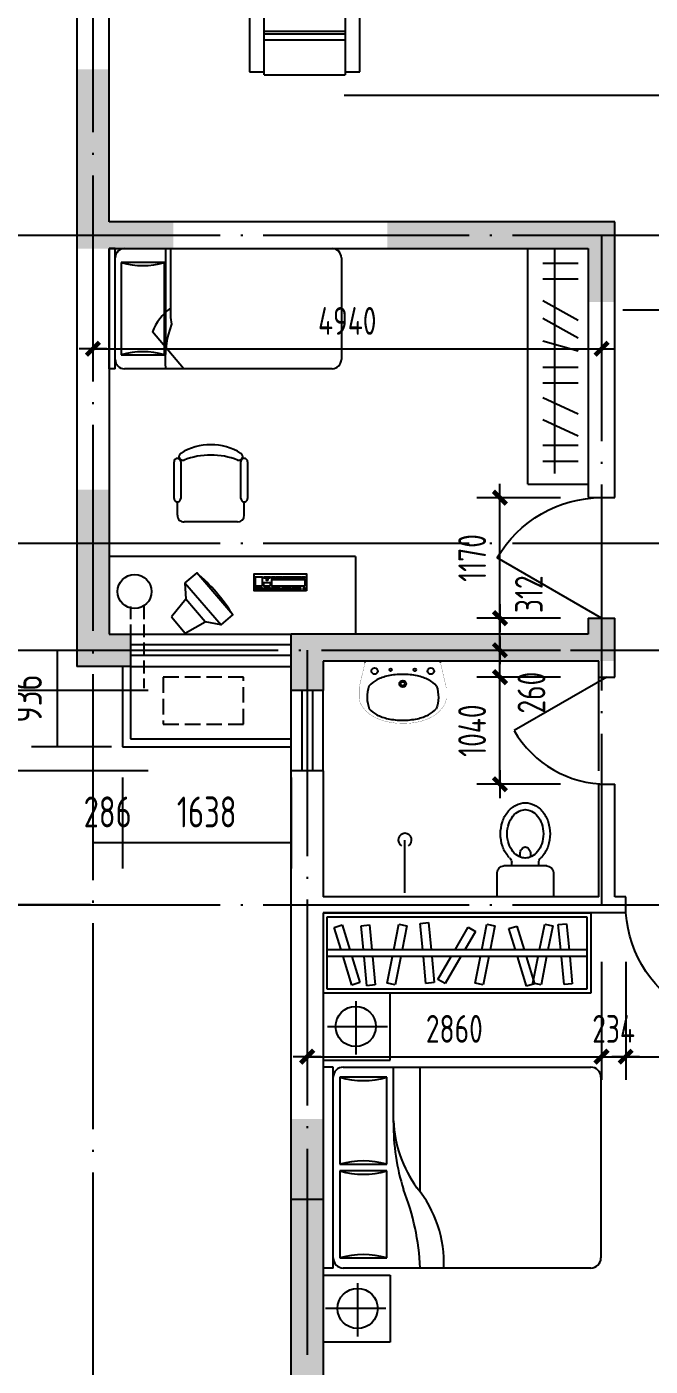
# Model space of a CAD drawing. Extents: x -726032 to 135930, y -151624 to 587044.
# Drawn here: x -712407 to -706352, y 496272 to 509276 of the extents above; entities that cross this region are included whole.
import ezdxf
from ezdxf.enums import TextEntityAlignment as Align

# ---------------------------------------------------------------- set-up
doc = ezdxf.new("R2010")
doc.units = 0
doc.header["$LTSCALE"] = 1000
doc.header["$MEASUREMENT"] = 0
doc.linetypes.add('DASH', pattern=[0.35, 0.25, -0.1])
doc.linetypes.add('DOTE', pattern=[2.42, 2, -0.2, 0.02, -0.2])
doc.layers.get('0').update_dxf_attribs({"linetype": 'CONTINUOUS'})
doc.layers.get('DEFPOINTS').update_dxf_attribs({"color": 1, "linetype": 'CONTINUOUS'})
for name, color, linetype in [('AXIS', 245, 'CONTINUOUS'), ('COLUMN', 170, 'CONTINUOUS'), ('DOTE', 8, 'DOTE'), ('GROUND', 45, 'CONTINUOUS'), ('LVTRY', 6, 'CONTINUOUS'), ('PUB_DIM', 245, 'CONTINUOUS'), ('ROOF', 4, 'CONTINUOUS'), ('WALL', 255, 'CONTINUOUS'), ('WINDOW', 155, 'CONTINUOUS'), ('WINDOW_TEXT', 7, 'CONTINUOUS'), ('家具', 252, 'CONTINUOUS'), ('引线', 213, 'CONTINUOUS'), ('空调', 245, 'CONTINUOUS')]:
    doc.layers.add(name, color=color, linetype=linetype)
doc.styles.add('DIM_FONT', font='isocp.shx', dxfattribs={"width": 0.8})
doc.styles.add('SIMPLEX', font='SIMPLEX.SHX')
doc.dimstyles.new('AXIS', dxfattribs={"dimtxt": 300, "dimasz": 1, "dimexe": 250, "dimexo": 300, "dimgap": 150, "dimtad": 1, "dimdec": 0, "dimzin": 0, "dimdsep": 46, "dimtxsty": 'DIM_FONT', "dimcen": 0.09, "dimse1": 1, "dimse2": 1, "dimclrt": 142, "dimadec": 0, "dimazin": 0, "dimtfac": 1, "dimtdec": 0, "dimtix": 1, "dimtmove": 2, "dimatfit": 3, "dimfxl": 1, "dimtolj": 1, "dimtzin": 0, "dimarcsym": 0})
doc.dimstyles.new('DIMA', dxfattribs={"dimtxt": 300, "dimasz": 1, "dimexe": 250, "dimexo": 300, "dimgap": 150, "dimtad": 1, "dimdec": 0, "dimzin": 0, "dimdsep": 46, "dimtxsty": 'DIM_FONT', "dimcen": 0.09, "dimse1": 1, "dimclrt": 142, "dimadec": 0, "dimazin": 0, "dimtfac": 1, "dimtdec": 0, "dimtix": 1, "dimtmove": 2, "dimatfit": 3, "dimfxl": 1, "dimtolj": 1, "dimtzin": 0, "dimarcsym": 0})
doc.dimstyles.new('DIMN', dxfattribs={"dimtxt": 300, "dimasz": 1, "dimexe": 250, "dimexo": 300, "dimgap": 150, "dimtad": 1, "dimdec": 0, "dimzin": 0, "dimdsep": 46, "dimtxsty": 'DIM_FONT', "dimcen": 0.09, "dimclrt": 142, "dimadec": 0, "dimazin": 0, "dimtfac": 1, "dimtdec": 0, "dimtix": 1, "dimtmove": 2, "dimatfit": 3, "dimfxl": 1, "dimtolj": 1, "dimtzin": 0, "dimarcsym": 0})

# ---------------------------------------------------------------- blocks, each defined once
blk = doc.blocks.new('_DIMX')
blk.add_line((-150, 0), (150, 0))
at = {"const_width": 50}
blk.add_lwpolyline([(-70, -70), (70, 70)], dxfattribs=at)
blk = doc.blocks.new('*D2208')
at = {"layer": 'DEFPOINTS', "color": 0, "transparency": 16777216}
for p in [(-706824, 500469), (-706590, 500469), (-706590, 499277)]:
    blk.add_point(p, dxfattribs=at)
at = {"layer": 'PUB_DIM', "color": 0, "lineweight": -2, "transparency": 16777216}
for p, q in [((-706590, 500199), (-706590, 499052)), ((-706825, 499277), (-706826, 499277)), ((-706824, 499277), (-706590, 499277)), ((-706589, 499277), (-706588, 499277))]:
    blk.add_line(p, q, dxfattribs=at)
at = {"layer": 'PUB_DIM', "color": 0, "lineweight": -2, "transparency": 16777216, "xscale": 0.9, "yscale": 0.9, "zscale": 0.9}
blk.add_blockref('_DIMX', (-706824, 499277), dxfattribs=at)
at = {"layer": 'PUB_DIM', "color": 0, "lineweight": -2, "transparency": 16777216, "xscale": 0.9, "yscale": 0.9, "zscale": 0.9, "rotation": 180}
blk.add_blockref('_DIMX', (-706590, 499277), dxfattribs=at)
at = {"layer": 'PUB_DIM', "color": 142, "transparency": 16777216, "insert": (-706707, 499547), "char_height": 270, "attachment_point": 5, "style": 'DIM_FONT'}
blk.add_mtext('\\A1;234', dxfattribs=at)
blk = doc.blocks.new('*D2209')
at = {"layer": 'DEFPOINTS', "color": 0, "transparency": 16777216}
for p in [(-709684, 500469), (-706824, 500469), (-706824, 499277)]:
    blk.add_point(p, dxfattribs=at)
at = {"layer": 'PUB_DIM', "color": 0, "lineweight": -2, "transparency": 16777216}
for p, q in [((-706824, 500199), (-706824, 499052)), ((-709683, 499277), (-706825, 499277))]:
    blk.add_line(p, q, dxfattribs=at)
at = {"layer": 'PUB_DIM', "color": 0, "lineweight": -2, "transparency": 16777216, "xscale": 0.9, "yscale": 0.9, "zscale": 0.9, "rotation": 180}
blk.add_blockref('_DIMX', (-709684, 499277), dxfattribs=at)
at = {"layer": 'PUB_DIM', "color": 0, "lineweight": -2, "transparency": 16777216, "xscale": 0.9, "yscale": 0.9, "zscale": 0.9}
blk.add_blockref('_DIMX', (-706824, 499277), dxfattribs=at)
at = {"layer": 'PUB_DIM', "color": 142, "transparency": 16777216, "insert": (-708254, 499547), "char_height": 270, "attachment_point": 5, "style": 'DIM_FONT'}
blk.add_mtext('\\A1;2860', dxfattribs=at)
blk = doc.blocks.new('*D2211')
at = {"layer": 'DEFPOINTS', "color": 0, "transparency": 16777216}
for p in [(-706590, 500469), (-705420, 500469), (-705420, 499277)]:
    blk.add_point(p, dxfattribs=at)
at = {"layer": 'PUB_DIM', "color": 0, "lineweight": -2, "transparency": 16777216}
for p, q in [((-705420, 500199), (-705420, 499052)), ((-706589, 499277), (-705421, 499277))]:
    blk.add_line(p, q, dxfattribs=at)
at = {"layer": 'PUB_DIM', "color": 0, "lineweight": -2, "transparency": 16777216, "xscale": 0.9, "yscale": 0.9, "zscale": 0.9, "rotation": 180}
blk.add_blockref('_DIMX', (-706590, 499277), dxfattribs=at)
at = {"layer": 'PUB_DIM', "color": 0, "lineweight": -2, "transparency": 16777216, "xscale": 0.9, "yscale": 0.9, "zscale": 0.9}
blk.add_blockref('_DIMX', (-705420, 499277), dxfattribs=at)
at = {"layer": 'PUB_DIM', "color": 142, "transparency": 16777216, "insert": (-706005, 499547), "char_height": 270, "attachment_point": 5, "style": 'DIM_FONT'}
blk.add_mtext('\\A1;1170', dxfattribs=at)
blk = doc.blocks.new('*D3298')
at = {"layer": 'AXIS', "color": 0, "lineweight": -2, "transparency": 16777216}
blk.add_line((-713918, 503221), (-713918, 500753), dxfattribs=at)
at = {"layer": 'AXIS', "color": 0, "transparency": 16777216}
for points in [[(-713918, 503221), (-713918, 503221), (-713918, 503222)], [(-713918, 500753), (-713918, 500753), (-713918, 500752)]]:
    blk.add_solid(points, dxfattribs=at)
at = {"layer": 'DEFPOINTS', "color": 0, "transparency": 16777216}
for p in [(-711966, 503222), (-713918, 500752), (-712529, 500752)]:
    blk.add_point(p, dxfattribs=at)
at = {"layer": 'AXIS', "color": 142, "transparency": 16777216, "insert": (-714218, 501987), "char_height": 300, "attachment_point": 5, "rotation": 90, "style": 'DIM_FONT'}
blk.add_mtext('\\A1;2470', dxfattribs=at)
blk = doc.blocks.new('M_E11')
for p, q in [((-280, -10), (-280, 0)), ((280, 0), (280, -10)), ((-251, -189), (-251, -186)), ((-248, -183), (-250, -185))]:
    blk.add_line(p, q)
at = {"const_width": 1.5}
for points in [[(-280, 0), (280, 0)], [(-326, -200), (-280, -5)], [(326, -204), (280, -5)]]:
    blk.add_lwpolyline(points, dxfattribs=at)
for points in [[(253, -188, 0.098208), (193, -141, 0.066287), (110, -111, 0.052428), (0, -100, 0.052428), (-110, -111, 0.066287), (-193, -141, 0.093876), (-251, -186, 0.171377)], [(-250, -358, 0.091341), (-193, -401, 0.066287), (-110, -431, 0.052428), (0, -442, 0.052428), (110, -431, 0.066287), (193, -401, 0.091756), (250, -358, 0.171377)]]:
    blk.add_lwpolyline(points, format="xyb")
for points in [[(-326, -200, 0.008223), (-326, -204, 0.149285)], [(-326, -266, 0.149285), (-304, -337, 0.107079), (-231, -408, 0.075625), (-131, -450, 0.062436), (-1, -467, 0.062436), (130, -452, 0.075625), (230, -410, 0.107079), (304, -339, 0.149285), (326, -268, 0.005205), (326, -266, 0.086596)]]:
    blk.add_lwpolyline(points, format="xyb", dxfattribs=at)
at = {"flags": 128}
for points in [[(-253, -188, 0.172546), (-250, -358, 0.726395)], [(253, -188, -0.172546), (250, -358, -0.726395)]]:
    blk.add_lwpolyline(points, format="xyb", dxfattribs=at)
at = {"const_width": 1.5, "flags": 128}
for points in [[(-326, -204), (-326, -268)], [(326, -204), (326, -268)]]:
    blk.add_lwpolyline(points, dxfattribs=at)
for centre, radius in [((-210, -75), 24), ((-210, -75), 24), ((-210, -75), 24), ((-90, -65), 10), ((90, -65), 10), ((210, -75), 24), ((0, -170), 25), ((0, -170), 15)]:
    blk.add_circle(centre, radius)
blk.add_arc((-250, -186), 1, 131.3224, 180)
at = {"width": 0.8, "flags": 9}
for tag in ['XSIZE', 'YSIZE']:
    blk.add_attdef(tag, (0, 0), '', height=0.5, dxfattribs=at)
blk = doc.blocks.new('_LV10')
blk.add_line((0, -37), (0, -432))
blk.add_arc((0, -432), 50, 121.0332, 58.9668)
blk = doc.blocks.new('_LV5')
for p, q in [((210, 0), (-210, 0)), ((-210, 0), (-210, -180)), ((210, -180), (210, 0)), ((160, -230), (-160, -230)), ((-101, -230), (-101, -254)), ((101, -230), (101, -254))]:
    blk.add_line(p, q)
blk.add_lwpolyline([(-135, -469, 0.080312), (-123, -544, 0.089014), (-92, -602, 0.104918), (-46, -639, 0.119812), (0, -650, 0.119812), (46, -639, 0.104918), (92, -602, 0.089014), (123, -544, 0.080312), (135, -469, 0.080312), (123, -395, 0.089014), (92, -337, 0.104918), (46, -300, 0.119812), (0, -288, 0.119812), (-46, -300, 0.104918), (-92, -337, 0.089014), (-123, -395, 0.080312)], format="xyb", close=True)
for points in [[(-39, -318, 0.073567), (-36, -339, 0.084454), (-27, -356, 0.10642), (-14, -368, 0.129709), (0, -372, 0.129709), (14, -368, 0.10642), (27, -356, 0.084454), (36, -339, 0.073567), (39, -318, 0.073567), (36, -298, 0.014016), (35, -295, 0.10642)], [(-35, -295, 0.013578), (-36, -298, 0.073567), (-39, -318, 0.073567)]]:
    blk.add_lwpolyline(points, format="xyb")
for centre, radius, start, end in [((-160, -180), 50, 180, 270), ((160, -180), 50, 270, 0), ((20, -427), 194, 134.8144, 141.2863), ((-151, -254), 50, 314.8144, 0), ((151, -254), 50, 180, 225.2555), ((-20, -427), 194, 38.7137, 45.2555), ((102, -469), 287, 161.6333, 180), ((52, -453), 235, 141.2863, 161.6333), ((-52, -453), 235, 18.3667, 38.7137), ((-102, -469), 287, 0, 18.3667), ((102, -469), 287, 180, 198.3667), ((-102, -469), 287, 341.6333, 0), ((52, -486), 235, 198.3667, 218.7137), ((-52, -486), 235, 321.2863, 341.6333), ((20, -512), 194, 218.7137, 242.6714), ((0, -551), 150, 242.6714, 270), ((0, -551), 150, 270, 297.3286), ((-20, -512), 194, 297.3286, 321.2863)]:
    blk.add_arc(centre, radius, start, end)
blk = doc.blocks.new('_DBLK')
blk.add_line((-0.5, 0), (0, -0.866))
blk.add_arc((-0.5, 0), 1, 300, 0)
at = {"layer": 'WINDOW_TEXT', "style": 'SIMPLEX', "flags": 9}
blk.add_attdef('A', text='', height=1, dxfattribs=at).set_placement((0, 1.5), align=Align.MIDDLE)
blk = doc.blocks.new('*D2228')
at = {"layer": 'DEFPOINTS', "color": 0, "transparency": 16777216}
for p in [(-707811, 503222), (-706954, 503222), (-706954, 502962)]:
    blk.add_point(p, dxfattribs=at)
at = {"layer": 'PUB_DIM', "color": 0, "lineweight": -2, "transparency": 16777216}
for p, q in [((-707224, 503222), (-708036, 503222)), ((-707811, 503223), (-707811, 503224)), ((-707811, 502962), (-707811, 503222)), ((-707811, 502962), (-707811, 502961))]:
    blk.add_line(p, q, dxfattribs=at)
at = {"layer": 'PUB_DIM', "color": 0, "lineweight": -2, "transparency": 16777216, "xscale": 0.9, "yscale": 0.9, "zscale": 0.9}
for p, rotation in [((-707811, 503222), 270), ((-707811, 502962), 90)]:
    blk.add_blockref('_DIMX', p, dxfattribs=dict(at, rotation=rotation))
at = {"layer": 'PUB_DIM', "color": 142, "transparency": 16777216, "insert": (-707505, 502811), "char_height": 270, "attachment_point": 5, "rotation": 90, "style": 'DIM_FONT'}
blk.add_mtext('\\A1;260', dxfattribs=at)
blk = doc.blocks.new('*D2229')
at = {"layer": 'DEFPOINTS', "color": 0, "transparency": 16777216}
for p in [(-707811, 503534), (-706954, 503534), (-706954, 503222)]:
    blk.add_point(p, dxfattribs=at)
at = {"layer": 'PUB_DIM', "color": 0, "lineweight": -2, "transparency": 16777216}
for p, q in [((-707224, 503534), (-708036, 503534)), ((-707811, 503223), (-707811, 503534))]:
    blk.add_line(p, q, dxfattribs=at)
at = {"layer": 'PUB_DIM', "color": 0, "lineweight": -2, "transparency": 16777216, "xscale": 0.9, "yscale": 0.9, "zscale": 0.9}
for p, rotation in [((-707811, 503534), 90), ((-707811, 503222), 270)]:
    blk.add_blockref('_DIMX', p, dxfattribs=dict(at, rotation=rotation))
at = {"layer": 'PUB_DIM', "color": 142, "transparency": 16777216, "insert": (-707530, 503767), "char_height": 270, "attachment_point": 5, "rotation": 90, "style": 'DIM_FONT'}
blk.add_mtext('\\A1;312', dxfattribs=at)
blk = doc.blocks.new('*D2230')
at = {"layer": 'DEFPOINTS', "color": 0, "transparency": 16777216}
for p in [(-707811, 504704), (-706954, 504704), (-706954, 503534)]:
    blk.add_point(p, dxfattribs=at)
at = {"layer": 'PUB_DIM', "color": 0, "lineweight": -2, "transparency": 16777216}
for p, q in [((-707224, 504704), (-708036, 504704)), ((-707811, 503535), (-707811, 504704))]:
    blk.add_line(p, q, dxfattribs=at)
at = {"layer": 'PUB_DIM', "color": 0, "lineweight": -2, "transparency": 16777216, "xscale": 0.9, "yscale": 0.9, "zscale": 0.9}
for p, rotation in [((-707811, 504704), 90), ((-707811, 503534), 270)]:
    blk.add_blockref('_DIMX', p, dxfattribs=dict(at, rotation=rotation))
at = {"layer": 'PUB_DIM', "color": 142, "transparency": 16777216, "insert": (-708081, 504119), "char_height": 270, "attachment_point": 5, "rotation": 90, "style": 'DIM_FONT'}
blk.add_mtext('\\A1;1170', dxfattribs=at)
blk = doc.blocks.new('*D965')
at = {"layer": 'DEFPOINTS', "color": 0, "transparency": 16777216}
for p in [(-707811, 502962), (-706954, 502962), (-706954, 501922)]:
    blk.add_point(p, dxfattribs=at)
at = {"layer": 'PUB_DIM', "color": 0, "lineweight": -2, "transparency": 16777216}
for p, q in [((-707224, 502962), (-708036, 502962)), ((-707811, 501923), (-707811, 502962)), ((-707224, 501922), (-708036, 501922))]:
    blk.add_line(p, q, dxfattribs=at)
at = {"layer": 'PUB_DIM', "color": 0, "lineweight": -2, "transparency": 16777216, "xscale": 0.9, "yscale": 0.9, "zscale": 0.9}
for p, rotation in [((-707811, 502962), 90), ((-707811, 501922), 270)]:
    blk.add_blockref('_DIMX', p, dxfattribs=dict(at, rotation=rotation))
at = {"layer": 'PUB_DIM', "color": 142, "transparency": 16777216, "insert": (-708081, 502442), "char_height": 270, "attachment_point": 5, "rotation": 90, "style": 'DIM_FONT'}
blk.add_mtext('\\A1;1040', dxfattribs=at)
blk = doc.blocks.new('M_C32CXI')
for p, q in [((-188, 275), (87, 275)), ((87, 225), (-188, 225)), ((212, 250), (112, 250)), ((262, 200), (262, -200)), ((-188, -225), (87, -225)), ((87, -275), (-188, -275)), ((212, -250), (112, -250))]:
    blk.add_line(p, q)
for centre, radius, start, end in [((111, 0), 426, 148.1092, 211.8908), ((-227, 210), 28.1, 338.7607, 148.1092), ((-188, 250), 25, 90, 270), ((87, 250), 25, 270, 90), ((212, 200), 50, 0, 90), ((314, 0), 552, 158.7607, 201.2393), ((-227, -210), 28.1, 211.8908, 21.2393), ((212, -200), 50, 270, 0), ((-188, -250), 25, 90, 270), ((87, -250), 25, 270, 90)]:
    blk.add_arc(centre, radius, start, end)
at = {"width": 0.8, "flags": 9}
for tag in ['XSIZE', 'YSIZE']:
    blk.add_attdef(tag, (0, 0), '', height=0.5, dxfattribs=at)
blk = doc.blocks.new('_WBLK')
for p, q in [((-0.5, 0.5), (0.5, 0.5)), ((0.5, 0.1667), (-0.5, 0.1667)), ((0.5, -0.1667), (-0.5, -0.1667)), ((-0.5, -0.5), (0.5, -0.5))]:
    blk.add_line(p, q)
at = {"layer": 'WINDOW_TEXT', "style": 'SIMPLEX', "flags": 9}
blk.add_attdef('A', text='', height=1, dxfattribs=at).set_placement((0, 1.5), align=Align.MIDDLE)
blk = doc.blocks.new('*D967')
at = {"layer": 'DEFPOINTS', "color": 0, "transparency": 16777216}
for p in [(-711285, 503222), (-712110, 502286), (-711285, 502286)]:
    blk.add_point(p, dxfattribs=at)
at = {"layer": 'PUB_DIM', "color": 0, "lineweight": -2, "transparency": 16777216}
for p, q in [((-711585, 503222), (-712360, 503222)), ((-712110, 503221), (-712110, 502287)), ((-711585, 502286), (-712360, 502286))]:
    blk.add_line(p, q, dxfattribs=at)
at = {"layer": 'PUB_DIM', "color": 0, "transparency": 16777216}
for points in [[(-712110, 503221), (-712110, 503221), (-712110, 503222)], [(-712110, 502287), (-712110, 502287), (-712110, 502286)]]:
    blk.add_solid(points, dxfattribs=at)
at = {"layer": 'PUB_DIM', "color": 142, "transparency": 16777216, "insert": (-712410, 502754), "char_height": 300, "attachment_point": 5, "rotation": 90, "style": 'DIM_FONT'}
blk.add_mtext('\\A1;936', dxfattribs=at)
blk = doc.blocks.new('*D968')
at = {"layer": 'DEFPOINTS', "color": 0, "transparency": 16777216}
for p in [(-711764, 502286), (-711478, 502286), (-711764, 501353)]:
    blk.add_point(p, dxfattribs=at)
at = {"layer": 'PUB_DIM', "color": 0, "lineweight": -2, "transparency": 16777216}
for p, q in [((-711764, 501986), (-711764, 501103)), ((-711478, 501986), (-711478, 501103)), ((-711765, 501353), (-711766, 501353)), ((-711478, 501353), (-711764, 501353)), ((-711477, 501353), (-711476, 501353))]:
    blk.add_line(p, q, dxfattribs=at)
at = {"layer": 'PUB_DIM', "color": 0, "transparency": 16777216}
for points in [[(-711765, 501353), (-711765, 501353), (-711764, 501353)], [(-711477, 501353), (-711477, 501353), (-711478, 501353)]]:
    blk.add_solid(points, dxfattribs=at)
at = {"layer": 'PUB_DIM', "color": 142, "transparency": 16777216, "insert": (-711621, 501653), "char_height": 300, "attachment_point": 5, "style": 'DIM_FONT'}
blk.add_mtext('\\A1;286', dxfattribs=at)
blk = doc.blocks.new('*D969')
at = {"layer": 'DEFPOINTS', "color": 0, "transparency": 16777216}
for p in [(-711478, 502286), (-709840, 502286), (-711478, 501353)]:
    blk.add_point(p, dxfattribs=at)
at = {"layer": 'PUB_DIM', "color": 0, "lineweight": -2, "transparency": 16777216}
for p, q in [((-711478, 501986), (-711478, 501103)), ((-709840, 501986), (-709840, 501103)), ((-709841, 501353), (-711477, 501353))]:
    blk.add_line(p, q, dxfattribs=at)
at = {"layer": 'PUB_DIM', "color": 0, "transparency": 16777216}
for points in [[(-711477, 501353), (-711477, 501353), (-711478, 501353)], [(-709841, 501353), (-709841, 501353), (-709840, 501353)]]:
    blk.add_solid(points, dxfattribs=at)
at = {"layer": 'PUB_DIM', "color": 142, "transparency": 16777216, "insert": (-710659, 501653), "char_height": 300, "attachment_point": 5, "style": 'DIM_FONT'}
blk.add_mtext('\\A1;1638', dxfattribs=at)
blk = doc.blocks.new('*D2231')
at = {"layer": 'DEFPOINTS', "color": 0, "transparency": 16777216}
for p in [(-711764, 507413), (-706824, 507413), (-706824, 506150)]:
    blk.add_point(p, dxfattribs=at)
at = {"layer": 'PUB_DIM', "color": 0, "lineweight": -2, "transparency": 16777216}
for p, q in [((-706824, 507143), (-706824, 505925)), ((-711763, 506150), (-706825, 506150))]:
    blk.add_line(p, q, dxfattribs=at)
at = {"layer": 'PUB_DIM', "color": 0, "lineweight": -2, "transparency": 16777216, "xscale": 0.9, "yscale": 0.9, "zscale": 0.9, "rotation": 180}
blk.add_blockref('_DIMX', (-711764, 506150), dxfattribs=at)
at = {"layer": 'PUB_DIM', "color": 0, "lineweight": -2, "transparency": 16777216, "xscale": 0.9, "yscale": 0.9, "zscale": 0.9}
blk.add_blockref('_DIMX', (-706824, 506150), dxfattribs=at)
at = {"layer": 'PUB_DIM', "color": 142, "transparency": 16777216, "insert": (-709294, 506420), "char_height": 270, "attachment_point": 5, "style": 'DIM_FONT'}
blk.add_mtext('\\A1;4940', dxfattribs=at)
blk = doc.blocks.new('A$C3D9F154E')
at = {"layer": '家具', "linetype": 'ByBlock'}
for p, q in [((1000, 3110), (1108, 3110)), ((1000, 2634), (1000, 3110)), ((1108, 3132), (1108, 2418)), ((1108, 3132), (1715, 3132)), ((1715, 2418), (1715, 3132)), ((1715, 3110), (1823, 3110)), ((1823, 3110), (1823, 2634)), ((1715, 2872), (1108, 2872)), ((1715, 2829), (1108, 2829)), ((1715, 2810), (1108, 2810)), ((1043, 2613), (1000, 2634)), ((1043, 2613), (1086, 2613)), ((1043, 2613), (1043, 2548)), ((1086, 2613), (1108, 2634)), ((1737, 2613), (1715, 2634)), ((1780, 2613), (1737, 2613)), ((1823, 2634), (1780, 2613)), ((1780, 2613), (1780, 2548)), ((1108, 2548), (1043, 2548)), ((1780, 2548), (1715, 2548)), ((1715, 2418), (1108, 2418)), ((1108, 0), (1108, 713)), ((1715, 713), (1108, 713)), ((1715, 713), (1715, 0)), ((1043, 519), (1000, 497)), ((1043, 519), (1043, 584)), ((1108, 584), (1043, 584)), ((1043, 519), (1086, 519)), ((1086, 519), (1108, 497)), ((1780, 584), (1715, 584)), ((1737, 519), (1715, 497)), ((1780, 519), (1737, 519)), ((1780, 519), (1780, 584)), ((1823, 497), (1780, 519)), ((1000, 497), (1000, 22)), ((1823, 22), (1823, 497)), ((1715, 322), (1108, 322)), ((1715, 303), (1108, 303)), ((1715, 259), (1108, 259)), ((1000, 22), (1108, 22)), ((1108, 0), (1715, 0)), ((1715, 22), (1823, 22))]:
    blk.add_line(p, q, dxfattribs=at)
at = {"layer": '家具'}
for p, q in [((611, 2203), (43, 2203)), ((65, 693), (65, 2203)), ((216, 2203), (216, 693)), ((259, 2203), (259, 693)), ((365, 2203), (365, 693)), ((546, 2268), (546, 2225)), ((546, 2225), (559, 2203)), ((1184, 2110), (1611, 2110)), ((1141, 2067), (1141, 1044)), ((1226, 2003), (1568, 2003)), ((1232, 2003), (1603, 1592)), ((1411, 2003), (1603, 1771)), ((1654, 2067), (1654, 1044)), ((1192, 1968), (1192, 1142)), ((1603, 1968), (1603, 1142)), ((1192, 1741), (1603, 1331)), ((575, 1666), (65, 1666)), ((1192, 1610), (1603, 1199)), ((1192, 1307), (1392, 1108)), ((575, 1190), (65, 1190)), ((1226, 1108), (1568, 1108)), ((1184, 1001), (1611, 1001)), ((618, 693), (43, 693)), ((553, 672), (559, 693)), ((553, 629), (553, 672))]:
    blk.add_line(p, q, dxfattribs=at)
blk.add_lwpolyline([(22, 585), (22, 693), (0, 693), (0, 2203), (22, 2203), (22, 2311), (559, 2311), (546, 2268), (611, 2268), (611, 2203), (575, 2203), (575, 693), (618, 693), (618, 629), (553, 629), (559, 585)], close=True, dxfattribs=at)
for centre, radius, start, end in [((1184, 2067), 42.8, 90, 180), ((1611, 2067), 42.8, 360, 90), ((1226, 1968), 34.2, 90, 180), ((1568, 1968), 34.2, 360, 90), ((1226, 1142), 34.2, 180, 270), ((1568, 1142), 34.2, 270, 360), ((1184, 1044), 42.8, 180, 270), ((1611, 1044), 42.8, 270, 360)]:
    blk.add_arc(centre, radius, start, end, dxfattribs=at)
blk = doc.blocks.new('*D973')
at = {"layer": 'DEFPOINTS', "color": 0, "transparency": 16777216}
for p in [(-710926, 503222), (-712878, 502832), (-711489, 502832)]:
    blk.add_point(p, dxfattribs=at)
at = {"layer": 'PUB_DIM', "color": 0, "lineweight": -2, "transparency": 16777216}
for p, q in [((-711226, 503222), (-713128, 503222)), ((-712878, 503223), (-712878, 503224)), ((-712878, 503222), (-712878, 502832)), ((-711789, 502832), (-713128, 502832)), ((-712878, 502831), (-712878, 502830))]:
    blk.add_line(p, q, dxfattribs=at)
at = {"layer": 'PUB_DIM', "color": 0, "transparency": 16777216}
for points in [[(-712878, 503223), (-712878, 503223), (-712878, 503222)], [(-712878, 502831), (-712878, 502831), (-712878, 502832)]]:
    blk.add_solid(points, dxfattribs=at)
at = {"layer": 'PUB_DIM', "color": 142, "transparency": 16777216, "insert": (-713178, 503027), "char_height": 300, "attachment_point": 5, "rotation": 90, "style": 'DIM_FONT'}
blk.add_mtext('\\A1;390', dxfattribs=at)
blk = doc.blocks.new('*D974')
at = {"layer": 'DEFPOINTS', "color": 0, "transparency": 16777216}
for p in [(-710926, 502052), (-712878, 500752), (-711489, 500752)]:
    blk.add_point(p, dxfattribs=at)
at = {"layer": 'PUB_DIM', "color": 0, "lineweight": -2, "transparency": 16777216}
for p, q in [((-711226, 502052), (-713128, 502052)), ((-712878, 502051), (-712878, 500753)), ((-711789, 500752), (-713128, 500752))]:
    blk.add_line(p, q, dxfattribs=at)
at = {"layer": 'PUB_DIM', "color": 0, "transparency": 16777216}
for points in [[(-712878, 502051), (-712878, 502051), (-712878, 502052)], [(-712878, 500753), (-712878, 500753), (-712878, 500752)]]:
    blk.add_solid(points, dxfattribs=at)
at = {"layer": 'PUB_DIM', "color": 142, "transparency": 16777216, "insert": (-713178, 501402), "char_height": 300, "attachment_point": 5, "rotation": 90, "style": 'DIM_FONT'}
blk.add_mtext('\\A1;1300', dxfattribs=at)
blk = doc.blocks.new('*D975')
at = {"layer": 'DEFPOINTS', "color": 0, "transparency": 16777216}
for p in [(-710926, 502832), (-712878, 502052), (-711489, 502052)]:
    blk.add_point(p, dxfattribs=at)
at = {"layer": 'PUB_DIM', "color": 0, "lineweight": -2, "transparency": 16777216}
for p, q in [((-711226, 502832), (-713128, 502832)), ((-712878, 502831), (-712878, 502053)), ((-711789, 502052), (-713128, 502052))]:
    blk.add_line(p, q, dxfattribs=at)
at = {"layer": 'PUB_DIM', "color": 0, "transparency": 16777216}
for points in [[(-712878, 502831), (-712878, 502831), (-712878, 502832)], [(-712878, 502053), (-712878, 502053), (-712878, 502052)]]:
    blk.add_solid(points, dxfattribs=at)
at = {"layer": 'PUB_DIM', "color": 142, "transparency": 16777216, "insert": (-713178, 502442), "char_height": 300, "attachment_point": 5, "rotation": 90, "style": 'DIM_FONT'}
blk.add_mtext('\\A1;780', dxfattribs=at)

msp = doc.modelspace()

# ---------------------------------------------------------------- linework, layer by layer
at = {"layer": 'AXIS'}
msp.add_line((-716258.2, 503222.4), (-711965.6, 503222.4), dxfattribs=at)
at = {"layer": 'COLUMN'}
for points in [[(-711919.9, 508864.4), (-711919.9, 507122.4), (-711607.9, 508864.4), (-711607.9, 507122.4)], [(-711607.9, 507382.4), (-711607.9, 507122.4), (-710983.9, 507382.4), (-710983.9, 507122.4)], [(-708903.9, 507382.4), (-708903.9, 507122.4), (-706693.9, 507382.4), (-706953.9, 507122.4)], [(-706953.9, 507122.4), (-706953.9, 506602.4), (-706693.9, 507382.4), (-706693.9, 506602.4)], [(-711919.9, 504782.4), (-711919.9, 503066.4), (-711607.9, 504782.4), (-711607.9, 503066.4)], [(-706953.9, 503378.4), (-706953.9, 503534.4), (-706693.9, 503118.4), (-706693.9, 503534.4)], [(-711607.9, 503066.4), (-711607.9, 503378.4), (-711399.9, 503066.4), (-711399.9, 503378.4)], [(-709839.9, 503378.4), (-709839.9, 502832.4), (-709527.9, 503118.4), (-709527.9, 502832.4)], [(-709839.9, 503378.4), (-709527.9, 503118.4), (-706953.9, 503378.4), (-706693.9, 503118.4)], [(-709839.9, 498672.4), (-709839.9, 495266.4), (-709527.9, 498672.4), (-709527.9, 495266.4)]]:
    msp.add_solid(points, dxfattribs=at)
at = {"layer": 'DOTE'}
for p, q in [((-711763.9, 522352), (-711763.9, 491880.4)), ((-712529.2, 507252.4), (-642897.4, 507252.4)), ((-706823.9, 507252.4), (-706823.9, 500752.4)), ((-712529.2, 504262.4), (-642897.4, 504262.4)), ((-711965.6, 503222.4), (-642897.4, 503222.4)), ((-709683.9, 503222.4), (-709683.9, 491880.4)), ((-712529.2, 500752.4), (-642897.4, 500752.4))]:
    msp.add_line(p, q, dxfattribs=at)
at = {"layer": 'GROUND'}
msp.add_line((-706849.9, 502052.4), (-706849.9, 502962.4), dxfattribs=at)
at = {"layer": 'ROOF'}
for p, q in [((-711477.9, 503066.4), (-711477.9, 502286.4)), ((-711399.9, 503066.4), (-711399.9, 502364.4)), ((-711399.9, 502364.4), (-709839.9, 502364.4)), ((-711477.9, 502286.4), (-709839.9, 502286.4))]:
    msp.add_line(p, q, dxfattribs=at)
at = {"layer": 'WALL'}
for p, q in [((-711919.9, 513258.4), (-711919.9, 503066.4)), ((-711607.9, 507382.4), (-711607.9, 512946.4)), ((-706693.9, 507382.4), (-711607.9, 507382.4)), ((-706693.9, 504704.4), (-706693.9, 507382.4)), ((-711607.9, 507122.4), (-711607.9, 503378.4)), ((-711607.9, 507122.4), (-706953.9, 507122.4)), ((-706953.9, 507122.4), (-706953.9, 504704.4)), ((-706953.9, 504704.4), (-706693.9, 504704.4)), ((-706953.9, 503534.4), (-706693.9, 503534.4)), ((-706953.9, 503534.4), (-706953.9, 503378.4)), ((-706693.9, 502962.4), (-706693.9, 503534.4)), ((-711607.9, 503378.4), (-711399.9, 503378.4)), ((-711399.9, 503378.4), (-711399.9, 503066.4)), ((-709839.9, 502832.4), (-709839.9, 503378.4)), ((-706953.9, 503378.4), (-709839.9, 503378.4)), ((-711399.9, 503066.4), (-711919.9, 503066.4)), ((-706849.9, 503118.4), (-709527.9, 503118.4)), ((-709525.1, 502832.4), (-709525.1, 503118.4)), ((-706849.9, 502962.4), (-706849.9, 503118.4)), ((-706849.9, 502962.4), (-706693.9, 502962.4)), ((-709527.9, 502832.4), (-709839.9, 502832.4)), ((-709839.9, 495266.4), (-709839.9, 502052.4)), ((-709527.9, 502052.4), (-709839.9, 502052.4)), ((-709525.1, 500830.4), (-709525.1, 502052.4)), ((-706849.9, 500830.4), (-706849.9, 501922.4)), ((-706849.9, 501922.4), (-706693.9, 501922.4)), ((-706693.9, 500830.4), (-706693.9, 501922.4)), ((-706849.9, 500830.4), (-709527.9, 500830.4)), ((-706589.9, 500830.4), (-706693.9, 500830.4)), ((-706589.9, 500674.4), (-706589.9, 500830.4)), ((-706589.9, 500674.4), (-709527.9, 500674.4)), ((-709525.2, 495578.4), (-709525.1, 500674.4)), ((-709839.9, 497892.4), (-709527.9, 497892.4))]:
    msp.add_line(p, q, dxfattribs=at)
at = {"layer": '家具'}
for p, q in [((-711607.9, 505956.3), (-711607.9, 507122.4)), ((-711548.1, 507122.4), (-711607.9, 507122.4)), ((-711548.1, 505956.3), (-711548.1, 507122.4)), ((-711458.4, 507122.4), (-709440.8, 507122.4)), ((-711060.6, 507122.4), (-711060.6, 506165.6)), ((-711009.9, 507122.4), (-711009.9, 506473.1)), ((-709351.1, 507032.7), (-709351.1, 506046)), ((-707538.8, 504834.4), (-707538.8, 507122.4)), ((-707280.9, 507122.4), (-707280.9, 504939.2)), ((-711488.3, 506987.9), (-711488.3, 506090.9)), ((-711069.7, 506987.9), (-711488.3, 506987.9)), ((-711069.7, 506090.9), (-711069.7, 506987.9)), ((-707052.3, 506978.5), (-707393.6, 506978.5)), ((-707052.3, 506825.4), (-707393.6, 506825.4)), ((-707052.3, 506422.9), (-707393.6, 506614.7)), ((-707052.3, 506251.2), (-707393.6, 506443)), ((-710885.3, 505956.7), (-711185.5, 506313.1)), ((-707052.3, 506126), (-707393.6, 506225)), ((-711488.3, 506090.9), (-711069.7, 506090.9)), ((-711548.1, 505956.3), (-711607.9, 505956.3)), ((-709440.8, 505956.3), (-711458.4, 505956.3)), ((-707052.3, 505968.2), (-707393.6, 505968.2)), ((-707052.3, 505815.1), (-707393.6, 505815.1)), ((-707052.3, 505513.6), (-707393.6, 505672.9)), ((-707052.3, 505302.2), (-707393.6, 505461.5)), ((-707052.3, 505212), (-707393.6, 505212)), ((-707052.3, 505054.3), (-707393.6, 505054.3)), ((-707538.8, 504834.4), (-706953.9, 504834.4)), ((-709214, 504131.6), (-711607.9, 504131.6)), ((-709214, 504131.6), (-709214, 503378.4)), ((-710869.9, 503878.6), (-710862.4, 503718.3)), ((-710518.4, 503468.2), (-710673.9, 503498.2)), ((-709527.9, 500674.4), (-709527.9, 499244.4)), ((-709527.9, 500674.4), (-706927.9, 500674.4)), ((-706927.9, 500674.4), (-706927.9, 499894.4)), ((-709488.9, 499933.4), (-709488.9, 500635.4)), ((-709488.9, 500635.4), (-706966.9, 500635.4)), ((-709421, 500531.8), (-709344.3, 500555.4)), ((-709354.1, 500314.4), (-709421, 500531.8)), ((-709344.3, 500555.4), (-709270.2, 500314.4)), ((-709159.1, 500547.7), (-709079.3, 500555.5)), ((-709136.6, 500314.4), (-709159.1, 500547.7)), ((-709079.3, 500555.5), (-709055.9, 500314.4)), ((-708842.7, 500314.4), (-708792.7, 500564.5)), ((-708792.7, 500564.5), (-708714, 500548.8)), ((-708714, 500548.8), (-708760.8, 500314.4)), ((-708585.8, 500570.7), (-708505.9, 500578.4)), ((-708561.1, 500314.4), (-708585.8, 500570.7)), ((-708505.9, 500578.4), (-708480.4, 500314.4)), ((-708245.5, 500314.4), (-708118.1, 500533)), ((-708118.1, 500533), (-708048.7, 500492.6)), ((-707988.1, 500314.4), (-707938.1, 500564.5)), ((-707938.1, 500564.5), (-707859.4, 500548.8)), ((-707859.4, 500548.8), (-707906.2, 500314.4)), ((-707724, 500520.3), (-707647.3, 500543.9)), ((-707647.3, 500543.9), (-707576.7, 500314.4)), ((-707426.2, 500314.4), (-707376.2, 500564.5)), ((-707376.2, 500564.5), (-707297.5, 500548.8)), ((-707297.5, 500548.8), (-707344.4, 500314.4)), ((-707244.3, 500559.2), (-707164.4, 500566.9)), ((-707220.6, 500314.4), (-707244.3, 500559.2)), ((-707164.4, 500566.9), (-707140, 500314.4)), ((-706966.9, 500635.4), (-706966.9, 499933.4)), ((-708048.7, 500492.6), (-708152.6, 500314.4)), ((-707660.7, 500314.4), (-707724, 500520.3)), ((-706966.9, 500314.4), (-709488.9, 500314.4)), ((-706966.9, 500249.4), (-709488.9, 500249.4)), ((-709249, 499972.5), (-709334.2, 500249.4)), ((-709250.2, 500249.4), (-709172.3, 499996.1)), ((-709102.8, 499965.3), (-709130.3, 500249.4)), ((-709049.7, 500249.4), (-709022.9, 499973)), ((-708907.4, 499990.7), (-708855.6, 500249.4)), ((-708773.8, 500249.4), (-708828.7, 499975)), ((-708529.5, 499988.2), (-708554.8, 500249.4)), ((-708474.1, 500249.4), (-708449.6, 499996)), ((-708412.8, 500027.5), (-708283.4, 500249.4)), ((-708190.5, 500249.4), (-708343.4, 499987)), ((-708052.8, 499990.7), (-708001.1, 500249.4)), ((-707919.2, 500249.4), (-707974.1, 499975)), ((-707552, 499961), (-707640.7, 500249.4)), ((-707556.7, 500249.4), (-707475.3, 499984.6)), ((-707490.9, 499990.7), (-707439.2, 500249.4)), ((-707357.4, 500249.4), (-707412.2, 499975)), ((-707188, 499976.8), (-707214.3, 500249.4)), ((-707133.7, 500249.4), (-707108.1, 499984.5)), ((-708343.4, 499987), (-708412.8, 500027.5)), ((-706927.9, 499894.4), (-709527.9, 499894.4)), ((-706966.9, 499933.4), (-709488.9, 499933.4)), ((-709172.3, 499996.1), (-709249, 499972.5)), ((-709022.9, 499973), (-709102.8, 499965.3)), ((-708828.7, 499975), (-708907.4, 499990.7)), ((-708877.9, 499244.4), (-708877.9, 499894.4)), ((-708449.6, 499996), (-708529.5, 499988.2)), ((-707974.1, 499975), (-708052.8, 499990.7)), ((-707475.3, 499984.6), (-707552, 499961)), ((-707412.2, 499975), (-707490.9, 499990.7)), ((-707108.1, 499984.5), (-707188, 499976.8)), ((-709212.1, 499817.1), (-709212.1, 499297.1)), ((-709485.1, 499570.1), (-708901.6, 499570.1)), ((-709527.9, 499244.4), (-708877.9, 499244.4)), ((-709527.9, 499175), (-709527.9, 497225)), ((-709430.4, 499175), (-709527.9, 499175)), ((-709430.4, 497225), (-709430.4, 499175)), ((-709332.9, 499175), (-706927.9, 499175)), ((-708845.4, 498638.7), (-708845.4, 499175)), ((-708585.4, 497972.5), (-708585.4, 499175)), ((-709365.4, 499077.5), (-709365.4, 498232.5)), ((-708910.4, 499077.5), (-709365.4, 499077.5)), ((-708910.4, 498232.5), (-708910.4, 499077.5)), ((-706830.4, 499077.5), (-706830.4, 497322.5)), ((-709365.4, 498232.5), (-708910.4, 498232.5)), ((-709365.4, 498167.5), (-709365.4, 497322.5)), ((-708910.4, 498167.5), (-709365.4, 498167.5)), ((-708910.4, 497322.5), (-708910.4, 498167.5)), ((-709365.4, 497322.5), (-708910.4, 497322.5)), ((-709430.4, 497225), (-709527.9, 497225)), ((-709527.9, 497156.7), (-709527.9, 496506.7)), ((-709527.9, 497156.7), (-708877.9, 497156.7)), ((-706927.9, 497225), (-709332.9, 497225)), ((-708877.9, 497156.7), (-708877.9, 496506.7)), ((-709193.6, 497079.4), (-709193.6, 496559.4)), ((-708920.6, 496832.4), (-709504.2, 496832.4)), ((-708877.9, 496506.7), (-709527.9, 496506.7))]:
    msp.add_line(p, q, dxfattribs=at)
for points in [[(-710869.9, 503878.6), (-710518.4, 503468.2), (-710404.8, 503565.5), (-710756.4, 503975.9)], [(-709688.6, 503799.3), (-710197.8, 503799.3), (-710197.8, 503963.3), (-709688.6, 503963.3)], [(-710120.8, 503846.3), (-710184.3, 503846.3), (-710184.3, 503937.1), (-710120.8, 503937.1)], [(-710087.6, 503921.2), (-710100.9, 503921.2), (-710100.9, 503936.7), (-710087.6, 503936.7)], [(-710065.4, 503921.2), (-710078.7, 503921.2), (-710078.7, 503936.7), (-710065.4, 503936.7)], [(-710065.4, 503899.1), (-710078.7, 503899.1), (-710078.7, 503914.6), (-710065.4, 503914.6)], [(-710043.3, 503921.2), (-710056.6, 503921.2), (-710056.6, 503936.7), (-710043.3, 503936.7)], [(-709705.5, 503846.3), (-710027.4, 503846.3), (-710027.4, 503909.4), (-709705.5, 503909.4)], [(-710000.8, 503919.4), (-710027, 503919.4), (-710027, 503934.9), (-710000.8, 503934.9)], [(-709962.1, 503919.4), (-709988.3, 503919.4), (-709988.3, 503934.9), (-709962.1, 503934.9)], [(-709927, 503919.4), (-709951.4, 503919.4), (-709951.4, 503934.9), (-709927, 503934.9)], [(-709777.5, 503919.4), (-709914.5, 503919.4), (-709914.5, 503934.9), (-709777.5, 503934.9)], [(-709740.6, 503919.4), (-709766.8, 503919.4), (-709766.8, 503934.9), (-709740.6, 503934.9)], [(-709705.5, 503919.4), (-709729.9, 503919.4), (-709729.9, 503934.9), (-709705.5, 503934.9)], [(-710118.9, 503814.2), (-710183.9, 503814.2), (-710183.9, 503829.7), (-710118.9, 503829.7)], [(-710043.3, 503846.3), (-710103.1, 503846.3), (-710103.1, 503879.9), (-710043.3, 503879.9)], [(-710087.6, 503814.2), (-710100.9, 503814.2), (-710100.9, 503829.7), (-710087.6, 503829.7)], [(-710065.4, 503814.2), (-710078.7, 503814.2), (-710078.7, 503829.7), (-710065.4, 503829.7)], [(-710043.3, 503814.2), (-710056.6, 503814.2), (-710056.6, 503829.7), (-710043.3, 503829.7)], [(-710013.7, 503814.2), (-710027, 503814.2), (-710027, 503829.7), (-710013.7, 503829.7)], [(-709991.6, 503814.2), (-710004.9, 503814.2), (-710004.9, 503829.7), (-709991.6, 503829.7)], [(-709969.5, 503814.2), (-709982.7, 503814.2), (-709982.7, 503829.7), (-709969.5, 503829.7)], [(-709947.3, 503814.2), (-709960.6, 503814.2), (-709960.6, 503829.7), (-709947.3, 503829.7)], [(-709912.2, 503814.2), (-709925.5, 503814.2), (-709925.5, 503829.7), (-709912.2, 503829.7)], [(-709890.1, 503814.2), (-709903.4, 503814.2), (-709903.4, 503829.7), (-709890.1, 503829.7)], [(-709867.9, 503814.2), (-709881.2, 503814.2), (-709881.2, 503829.7), (-709867.9, 503829.7)], [(-709845.8, 503814.2), (-709859.1, 503814.2), (-709859.1, 503829.7), (-709845.8, 503829.7)], [(-709814.4, 503814.2), (-709827.7, 503814.2), (-709827.7, 503829.7), (-709814.4, 503829.7)], [(-709792.3, 503814.2), (-709805.6, 503814.2), (-709805.6, 503829.7), (-709792.3, 503829.7)], [(-709770.1, 503814.2), (-709783.4, 503814.2), (-709783.4, 503829.7), (-709770.1, 503829.7)], [(-709748, 503814.2), (-709761.3, 503814.2), (-709761.3, 503829.7), (-709748, 503829.7)], [(-709705.5, 503814.2), (-709718.8, 503814.2), (-709718.8, 503829.7), (-709705.5, 503829.7)], [(-711001.6, 503546), (-710867.2, 503389.1), (-710673.9, 503498.2), (-710862.4, 503718.3)]]:
    msp.add_lwpolyline(points, close=True, dxfattribs=at)
for centre, radius in [((-711359.6, 503792.7), 165.1), ((-709212.1, 499570.1), 195), ((-709193.6, 496832.4), 195)]:
    msp.add_circle(centre, radius, dxfattribs=at)
for centre, radius, start, end in [((-711458.4, 507032.7), 89.7, 89.99957, 179.99957), ((-709440.8, 507032.7), 89.7, 359.99957, 89.99957), ((-711279, 507705.5), 747.5, 253.73936, 286.25977), ((-710720.7, 506142.3), 495.2, 125.72493, 159.81647), ((-710038, 506034.8), 1025.6, 159.73699, 184.39073), ((-710651.1, 506473.1), 358.8, 179.99957, 193.39237), ((-711279, 505373.3), 747.5, 73.73936, 106.25977), ((-711458.4, 506046), 89.7, 179.99957, 269.99957), ((-709440.8, 506046), 89.7, 269.99957, 359.99957), ((-711964.2, 502585.3), 1841.8, 32.15068, 49.02091), ((-709332.9, 499077.5), 97.5, 90, 180), ((-706927.9, 499077.5), 97.5, 0, 90), ((-709137.9, 499857.5), 812.5, 253.7398, 286.2602), ((-706806, 498612.3), 2039.5, 179.25816, 197.80337), ((-707651.8, 498707.9), 1194.8, 182.53978, 216.04031), ((-709137.9, 497452.5), 812.5, 73.7398, 106.2602), ((-709137.9, 498947.5), 812.5, 253.7398, 286.2602), ((-710974.5, 497115.8), 2391.6, 2.61601, 21.40694), ((-709503.5, 497273.7), 1148.5, 357.56726, 39.54608), ((-709332.9, 497322.5), 97.5, 180, 270), ((-709137.9, 496542.5), 812.5, 73.7398, 106.2602), ((-706927.9, 497322.5), 97.5, 270, 0)]:
    msp.add_arc(centre, radius, start, end, dxfattribs=at)
at = {"layer": '引线'}
for points in [[(-702819.9, 509930.3), (-704176.6, 508607.3), (-709323.6, 508607.3)], [(-700999.9, 503911.4), (-702313.6, 506526.2), (-706616.2, 506526.2)]]:
    msp.add_lwpolyline(points, dxfattribs=at)
at = {"layer": '空调', "linetype": 'DASH', "ltscale": 0.5}
for p, q in [((-711399.9, 503648.3), (-711399.9, 502854.2)), ((-711269.9, 503648.3), (-711269.9, 502854.2))]:
    msp.add_line(p, q, dxfattribs=at)
at = {"layer": '空调', "linetype": 'DASH', "ltscale": 0.6}
msp.add_lwpolyline([(-711080.7, 502505), (-710300.7, 502505), (-710300.7, 502960), (-711080.7, 502960)], close=True, dxfattribs=at)

# ---------------------------------------------------------------- block references
at = {"layer": 'LVTRY', "xscale": 1.299999999999272, "yscale": 1.299999999999272, "zscale": 1.299999999999272}
msp.add_blockref('M_E11', (-708755.2, 503118.4), dxfattribs=at)
at = {"layer": 'LVTRY', "rotation": 180}
for name, p, xscale, yscale, zscale in [('_LV5', (-707564.9, 500830.4), -1.299999999999272, 1.30000000000291, 1.3), ('_LV10', (-708733.4, 500818.8), 1.299999999999272, 1.299999999999272, 1.299999999999272)]:
    msp.add_blockref(name, p, dxfattribs=dict(at, xscale=xscale, yscale=yscale, zscale=zscale))
at = {"layer": 'WINDOW'}
for name, p, xscale, yscale, zscale, rotation in [('_DBLK', (-706823.9, 504119.4), -1170, 1170, 1170, 270), ('_DBLK', (-706771.9, 502442.4), 1040, 1040, 1040, 270), ('_WBLK', (-709683.9, 502442.4), 780, 312, 780, 90), ('_DBLK', (-706004.9, 500752.4), 1170, -1170, 1170, 180)]:
    msp.add_blockref(name, p, dxfattribs=dict(at, xscale=xscale, yscale=yscale, zscale=zscale, rotation=rotation))
at = {"layer": 'WINDOW', "xscale": 1560, "yscale": 312, "zscale": 1560}
msp.add_blockref('_WBLK', (-710619.9, 503222.4), dxfattribs=at)
at = {"layer": '家具', "xscale": 1.299999999999272, "yscale": 1.299999999999272, "zscale": 1.299999999999272}
msp.add_blockref('A$C3D9F154E', (-711542.9, 508810.4), dxfattribs=at)
at = {"layer": '家具', "xscale": 1.300000000003015, "yscale": 1.300000000003015, "zscale": 1.300000000003015, "rotation": 269.9999770727111}
msp.add_blockref('M_C32CXI', (-710619.1, 504808.6), dxfattribs=at)

# ---------------------------------------------------------------- texts
at = {"layer": '家具', "style": 'DIM_FONT', "oblique": -0.00002, "width": 0.8, "flags": 9}
for tag, s in [('YSIZE', '450'), ('XSIZE', '180')]:
    msp.add_attdef(tag, (-709962.1, 503934.9), s, height=0.65, rotation=89.99998, dxfattribs=at)
at = {"layer": '家具', "style": 'DIM_FONT', "oblique": -180, "text_generation_flag": 4, "width": 0.8, "flags": 9}
for tag in ['XSIZE', 'YSIZE']:
    msp.add_attdef(tag, (-710934.4, 503467.6), '420', height=0.65, rotation=40.5858, dxfattribs=at)

# ---------------------------------------------------------------- dimensions: what is measured, and where the dimension line sits
at = {"layer": 'AXIS'}
dim = msp.add_linear_dim(base=(-713918.2, 500752.4), p1=(-711965.6, 503222.4), p2=(-712529.2, 500752.4), angle=90, dimstyle='AXIS', dxfattribs=at)
dim.commit()
dim.dimension.update_dxf_attribs({"geometry": '*D3298', "text_midpoint": (-714218.2, 501987.4)})
at = {"layer": 'PUB_DIM'}
dim = msp.add_linear_dim(base=(-706823.9, 506150.2), p1=(-711763.9, 507412.6), p2=(-706823.9, 507412.6), angle=180, dimstyle='DIMA', override={"dimscale": 0.9, "dimblk1": '_DIMX', "dimblk2": '_DIMX', "dimsah": 1}, dxfattribs=at)
dim.commit()
dim.dimension.update_dxf_attribs({"geometry": '*D2231', "text_midpoint": (-709293.9, 506420.2)})
for p1, p2, distance, dimstyle, picture, middle in [((-706953.9, 503534.4), (-706953.9, 504704.4), 857.1, 'DIMA', '*D2230', (-708081, 504119.4)), ((-706953.9, 501922.4), (-706953.9, 502962.4), 857.1, 'DIMN', '*D965', (-708081, 502442.4)), ((-709683.9, 500469.5), (-706823.9, 500469.5), -1192.9, 'DIMA', '*D2209', (-708253.9, 499546.7)), ((-706823.9, 500469.5), (-706589.9, 500469.5), -1192.9, 'DIMA', '*D2208', (-706706.9, 499546.7)), ((-706589.9, 500469.5), (-705419.9, 500469.5), -1192.9, 'DIMA', '*D2211', (-706004.9, 499546.6))]:
    dim = msp.add_aligned_dim(p1=p1, p2=p2, distance=distance, dimstyle=dimstyle, override={"dimscale": 0.9, "dimblk1": '_DIMX', "dimblk2": '_DIMX', "dimsah": 1}, dxfattribs=at)
    dim.commit()
    dim.dimension.update_dxf_attribs({"geometry": picture, "text_midpoint": middle})
for base, p1, p2, picture, middle in [((-707811, 503534.4), (-706953.9, 503222.4), (-706953.9, 503534.4), '*D2229', (-707530.4, 503767.3)), ((-707811, 503222.4), (-706953.9, 502962.4), (-706953.9, 503222.4), '*D2228', (-707504.9, 502811.1))]:
    dim = msp.add_linear_dim(base=base, p1=p1, p2=p2, angle=90, dimstyle='DIMA', override={"dimscale": 0.9, "dimblk1": '_DIMX', "dimblk2": '_DIMX', "dimsah": 1}, dxfattribs=at)
    dim.commit()
    dim.dimension.update_dxf_attribs({"geometry": picture, "text_midpoint": middle, "dimtype": 161})
for base, p1, p2, picture, middle in [((-712878.2, 502832.4), (-710925.6, 503222.4), (-711489.2, 502832.4), '*D973', (-713178.2, 503027.4)), ((-712109.9, 502286.4), (-711284.5, 503222.4), (-711284.5, 502286.4), '*D967', (-712409.9, 502754.4)), ((-712878.2, 502052.4), (-710925.6, 502832.4), (-711489.2, 502052.4), '*D975', (-713178.2, 502442.4)), ((-712878.2, 500752.4), (-710925.6, 502052.4), (-711489.2, 500752.4), '*D974', (-713178.2, 501402.4))]:
    dim = msp.add_linear_dim(base=base, p1=p1, p2=p2, angle=90, dimstyle='DIMN', dxfattribs=at)
    dim.commit()
    dim.dimension.update_dxf_attribs({"geometry": picture, "text_midpoint": middle})
for base, p1, p2, picture, middle in [((-711763.9, 501352.8), (-711477.9, 502286.4), (-711763.9, 502286.4), '*D968', (-711620.9, 501652.9)), ((-711477.9, 501352.8), (-709839.9, 502286.4), (-711477.9, 502286.4), '*D969', (-710658.9, 501652.8))]:
    dim = msp.add_linear_dim(base=base, p1=p1, p2=p2, dimstyle='DIMN', dxfattribs=at)
    dim.commit()
    dim.dimension.update_dxf_attribs({"geometry": picture, "text_midpoint": middle})

doc.saveas('drawing.dxf')
